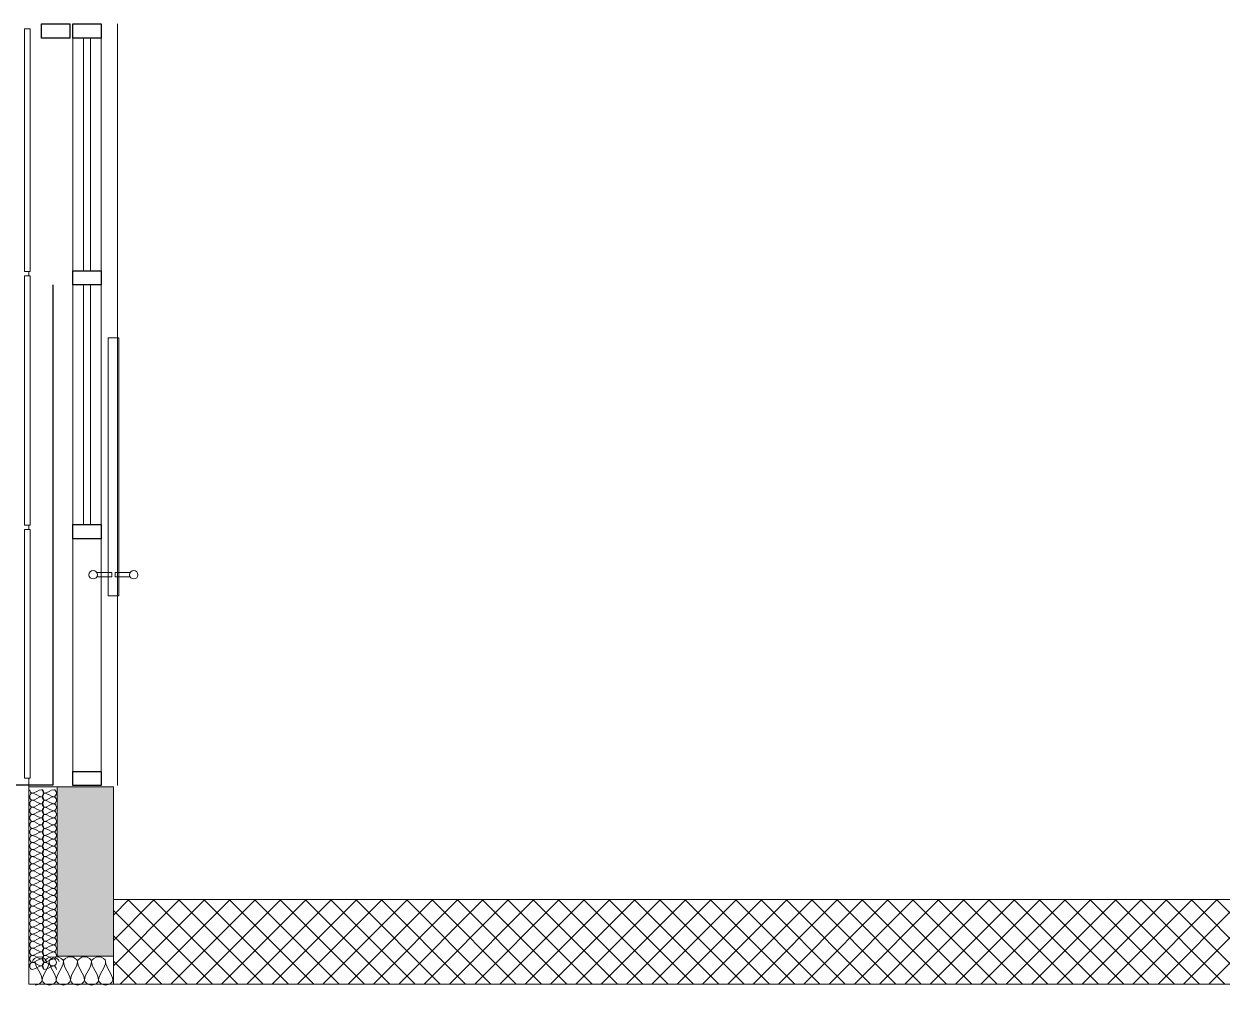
# Model space of a CAD drawing. Header units: millimetres. Extents: x -18512 to 101824, y -95768 to 52898.
# Drawn here: x 55536 to 59786, y -89135 to -85727 of the extents above; entities that cross this region are included whole.
import ezdxf

# ---------------------------------------------------------------- set-up
doc = ezdxf.new("R2010")
doc.units = ezdxf.units.MM
doc.header["$LTSCALE"] = 25
for name, color, linetype, lineweight in [('A-DETL-INSL', 8, 'Continuous', 9), ('A-DOOR', 31, 'Continuous', 18), ('A-FLOR-OTLN', 6, 'Continuous', 18), ('A-GLAZ', 6, 'Continuous', 9), ('A-GLAZ-CWMG', 51, 'Continuous', 9), ('I-WALL', 2, 'Continuous', 9), ('S-COLS', 6, 'Continuous', 9)]:
    doc.layers.add(name, color=color, linetype=linetype, lineweight=lineweight)
doc.layers.add('AR WALL HATCH', color=8, linetype='Continuous')

# ---------------------------------------------------------------- blocks, each defined once
blk = doc.blocks.new('Q  CurtainWall sliding door - GD03 85mm-7575996-FIRST FLOOR PLAN')
at = {"layer": 'A-DOOR'}
for p, q in [((276.7, 153.3), (276.7, 100)), ((292.7, 100), (292.7, 153.3)), ((209.7, 75), (209.7, 113)), ((209.7, 113), (1124.1, 113)), ((276.7, 100), (292.7, 100)), ((276.7, 34.7), (276.7, 88)), ((276.7, 88), (292.7, 88)), ((292.7, 88), (292.7, 34.7)), ((1124.1, 113), (1124.1, 75)), ((1124.1, 75), (209.7, 75))]:
    blk.add_line(p, q, dxfattribs=at)
for centre in [(284.7, 166), (284.7, 22)]:
    blk.add_circle(centre, 15, dxfattribs=at)
blk = doc.blocks.new('Rectangular Mullion - 50 x 100mm-7747704-FIRST FLOOR PLAN')
at = {"layer": 'A-GLAZ-CWMG'}
for p, q in [((13109, -15852.6), (12284, -15852.6)), ((13109, -15952.6), (12284, -15952.6))]:
    blk.add_line(p, q, dxfattribs=at)
blk = doc.blocks.new('Rectangular Mullion - 50 x 100mm-7747784-FIRST FLOOR PLAN')
at = {"layer": 'A-GLAZ-CWMG', "lineweight": 30}
for p, q in [((-50, 50), (0, 50)), ((-50, -50), (-50, 50)), ((0, 50), (0, -50)), ((0, -50), (-50, -50))]:
    blk.add_line(p, q, dxfattribs=at)
blk = doc.blocks.new('Rectangular Mullion - 50 x 100mm-7747785-FIRST FLOOR PLAN')
at = {"layer": 'A-GLAZ-CWMG', "lineweight": 30}
for p, q in [((0, 50), (-50, 50)), ((-50, 50), (-50, -50)), ((0, -50), (0, 50)), ((-50, -50), (0, -50))]:
    blk.add_line(p, q, dxfattribs=at)
blk = doc.blocks.new('System Panel - Glazed2-7575997-FIRST FLOOR PLAN')
at = {"layer": 'A-GLAZ', "lineweight": 18}
for p, q in [((425, 12.5), (-425, 12.5)), ((-425, 12.5), (-425, -12.5)), ((425, -12.5), (425, 12.5)), ((-425, -12.5), (425, -12.5))]:
    blk.add_line(p, q, dxfattribs=at)
blk = doc.blocks.new('Rectangular Mullion - 50 x 100mm-7747907-FIRST FLOOR PLAN')
at = {"layer": 'A-GLAZ-CWMG'}
for p, q in [((14009, -15852.6), (13159, -15852.6)), ((14009, -15952.6), (13159, -15952.6))]:
    blk.add_line(p, q, dxfattribs=at)
blk = doc.blocks.new('Rectangular Mullion - 50 x 100mm-5950993-FIRST FLOOR PLAN')
at = {"layer": 'A-GLAZ-CWMG', "lineweight": 30}
for p, q in [((-25, 50), (25, 50)), ((-25, -50), (-25, 50)), ((25, 50), (25, -50)), ((25, -50), (-25, -50))]:
    blk.add_line(p, q, dxfattribs=at)
blk = doc.blocks.new('System Panel - Glazed2-7575999-FIRST FLOOR PLAN')
at = {"layer": 'A-GLAZ', "lineweight": 18}
for p, q in [((412.5, 12.5), (-412.5, 12.5)), ((-412.5, 12.5), (-412.5, -12.5)), ((412.5, -12.5), (412.5, 12.5)), ((-412.5, -12.5), (412.5, -12.5))]:
    blk.add_line(p, q, dxfattribs=at)
blk = doc.blocks.new('Rectangular Mullion - 50 x 100mm WOOD-6611281-FIRST FLOOR PLAN')
at = {"layer": 'A-GLAZ-CWMG', "lineweight": 30}
for p, q in [((0, 50), (-50, 50)), ((-50, 50), (-50, -50)), ((0, -50), (0, 50)), ((-50, -50), (0, -50))]:
    blk.add_line(p, q, dxfattribs=at)

msp = doc.modelspace()

# ---------------------------------------------------------------- hatches: boundary and pattern name
at = {"layer": 'AR WALL HATCH', "lineweight": 5}
h = msp.add_hatch(dxfattribs=at)
h.set_pattern_fill('ANSI37', color=256, scale=20, style=0)
h.set_pattern_definition([(45, (59229.075, -128347.31), (-44.90128, 44.90128), []), (135, (59229.075, -128347.31), (-44.90128, -44.90128), [])])
h.paths.add_polyline_path([(55853.1, -89132.4), (55853.1, -88832.4), (59908.1, -88832.4), (59908.1, -89032.4), (59908.1, -89043.4), (59908.1, -89132.4)])
at = {"layer": 'S-COLS'}
msp.add_hatch(color=252, dxfattribs=at).paths.add_polyline_path([(55653.1, -89032.4), (55653.1, -88432.4), (55853.1, -88432.4), (55853.1, -89032.4)], flags=0)

# ---------------------------------------------------------------- linework, layer by layer
at = {"layer": 'A-DETL-INSL', "color": 1}
msp.add_lwpolyline([(55853.1, -89132.4), (55553.1, -89132.4), (55553.1, -88432.4), (55653.1, -88432.4)], dxfattribs=at)
at = {"layer": 'A-DETL-INSL'}
for points in [[(55556.3, -88442.4), (55556.3, -88448.2), (55560.7, -88454.9), (55564.6, -88454.9)], [(55564.6, -88454.9), (55560.7, -88454.9), (55551.9, -88467.4), (55560.7, -88479.9), (55564.6, -88479.9)], [(55564.6, -88454.9), (55576, -88454.9), (55586.5, -88442.4), (55597.9, -88442.4)], [(55597.9, -88467.4), (55586.5, -88467.4), (55576, -88454.9), (55564.6, -88454.9)], [(55597.9, -88442.4), (55601.9, -88442.4), (55610.7, -88454.9), (55601.9, -88467.4), (55597.9, -88467.4)], [(55600.6, -88442.4), (55600.6, -88448.2), (55605, -88454.9), (55608.9, -88454.9)], [(55608.9, -88454.9), (55605, -88454.9), (55596.2, -88467.4), (55605, -88479.9), (55608.9, -88479.9)], [(55608.9, -88454.9), (55620.4, -88454.9), (55630.8, -88442.4), (55642.3, -88442.4)], [(55642.3, -88467.4), (55630.8, -88467.4), (55620.4, -88454.9), (55608.9, -88454.9)], [(55642.3, -88442.4), (55646.2, -88442.4), (55655, -88454.9), (55646.2, -88467.4), (55642.3, -88467.4)], [(55564.6, -88479.9), (55560.7, -88479.9), (55551.9, -88492.4), (55560.7, -88504.9), (55564.6, -88504.9)], [(55564.6, -88479.9), (55576, -88479.9), (55586.5, -88467.4), (55597.9, -88467.4)], [(55597.9, -88492.4), (55586.5, -88492.4), (55576, -88479.9), (55564.6, -88479.9)], [(55564.6, -88504.9), (55576, -88504.9), (55586.5, -88492.4), (55597.9, -88492.4)], [(55597.9, -88467.4), (55601.9, -88467.4), (55610.7, -88479.9), (55601.9, -88492.4), (55597.9, -88492.4)], [(55597.9, -88492.4), (55601.9, -88492.4), (55610.7, -88504.9), (55601.9, -88517.4), (55597.9, -88517.4)], [(55608.9, -88479.9), (55605, -88479.9), (55596.2, -88492.4), (55605, -88504.9), (55608.9, -88504.9)], [(55608.9, -88479.9), (55620.4, -88479.9), (55630.8, -88467.4), (55642.3, -88467.4)], [(55642.3, -88492.4), (55630.8, -88492.4), (55620.4, -88479.9), (55608.9, -88479.9)], [(55608.9, -88504.9), (55620.4, -88504.9), (55630.8, -88492.4), (55642.3, -88492.4)], [(55642.3, -88467.4), (55646.2, -88467.4), (55655, -88479.9), (55646.2, -88492.4), (55642.3, -88492.4)], [(55642.3, -88492.4), (55646.2, -88492.4), (55655, -88504.9), (55646.2, -88517.4), (55642.3, -88517.4)], [(55564.6, -88504.9), (55560.7, -88504.9), (55551.9, -88517.4), (55560.7, -88529.9), (55564.6, -88529.9)], [(55564.6, -88529.9), (55560.7, -88529.9), (55551.9, -88542.4), (55560.7, -88554.9), (55564.6, -88554.9)], [(55597.9, -88517.4), (55586.5, -88517.4), (55576, -88504.9), (55564.6, -88504.9)], [(55564.6, -88529.9), (55576, -88529.9), (55586.5, -88517.4), (55597.9, -88517.4)], [(55597.9, -88542.4), (55586.5, -88542.4), (55576, -88529.9), (55564.6, -88529.9)], [(55564.6, -88554.9), (55576, -88554.9), (55586.5, -88542.4), (55597.9, -88542.4)], [(55597.9, -88517.4), (55601.9, -88517.4), (55610.7, -88529.9), (55601.9, -88542.4), (55597.9, -88542.4)], [(55597.9, -88542.4), (55601.9, -88542.4), (55610.7, -88554.9), (55601.9, -88567.4), (55597.9, -88567.4)], [(55608.9, -88504.9), (55605, -88504.9), (55596.2, -88517.4), (55605, -88529.9), (55608.9, -88529.9)], [(55608.9, -88529.9), (55605, -88529.9), (55596.2, -88542.4), (55605, -88554.9), (55608.9, -88554.9)], [(55642.3, -88517.4), (55630.8, -88517.4), (55620.4, -88504.9), (55608.9, -88504.9)], [(55608.9, -88529.9), (55620.4, -88529.9), (55630.8, -88517.4), (55642.3, -88517.4)], [(55642.3, -88542.4), (55630.8, -88542.4), (55620.4, -88529.9), (55608.9, -88529.9)], [(55608.9, -88554.9), (55620.4, -88554.9), (55630.8, -88542.4), (55642.3, -88542.4)], [(55642.3, -88517.4), (55646.2, -88517.4), (55655, -88529.9), (55646.2, -88542.4), (55642.3, -88542.4)], [(55642.3, -88542.4), (55646.2, -88542.4), (55655, -88554.9), (55646.2, -88567.4), (55642.3, -88567.4)], [(55564.6, -88554.9), (55560.7, -88554.9), (55551.9, -88567.4), (55560.7, -88579.9), (55564.6, -88579.9)], [(55564.6, -88579.9), (55560.7, -88579.9), (55551.9, -88592.4), (55560.7, -88604.9), (55564.6, -88604.9)], [(55597.9, -88567.4), (55586.5, -88567.4), (55576, -88554.9), (55564.6, -88554.9)], [(55564.6, -88579.9), (55576, -88579.9), (55586.5, -88567.4), (55597.9, -88567.4)], [(55597.9, -88592.4), (55586.5, -88592.4), (55576, -88579.9), (55564.6, -88579.9)], [(55597.9, -88567.4), (55601.9, -88567.4), (55610.7, -88579.9), (55601.9, -88592.4), (55597.9, -88592.4)], [(55608.9, -88554.9), (55605, -88554.9), (55596.2, -88567.4), (55605, -88579.9), (55608.9, -88579.9)], [(55608.9, -88579.9), (55605, -88579.9), (55596.2, -88592.4), (55605, -88604.9), (55608.9, -88604.9)], [(55642.3, -88567.4), (55630.8, -88567.4), (55620.4, -88554.9), (55608.9, -88554.9)], [(55608.9, -88579.9), (55620.4, -88579.9), (55630.8, -88567.4), (55642.3, -88567.4)], [(55642.3, -88592.4), (55630.8, -88592.4), (55620.4, -88579.9), (55608.9, -88579.9)], [(55642.3, -88567.4), (55646.2, -88567.4), (55655, -88579.9), (55646.2, -88592.4), (55642.3, -88592.4)], [(55564.6, -88604.9), (55560.7, -88604.9), (55551.9, -88617.4), (55560.7, -88629.9), (55564.6, -88629.9)], [(55564.6, -88604.9), (55576, -88604.9), (55586.5, -88592.4), (55597.9, -88592.4)], [(55597.9, -88617.4), (55586.5, -88617.4), (55576, -88604.9), (55564.6, -88604.9)], [(55564.6, -88629.9), (55576, -88629.9), (55586.5, -88617.4), (55597.9, -88617.4)], [(55597.9, -88592.4), (55601.9, -88592.4), (55610.7, -88604.9), (55601.9, -88617.4), (55597.9, -88617.4)], [(55597.9, -88617.4), (55601.9, -88617.4), (55610.7, -88629.9), (55601.9, -88642.4), (55597.9, -88642.4)], [(55608.9, -88604.9), (55605, -88604.9), (55596.2, -88617.4), (55605, -88629.9), (55608.9, -88629.9)], [(55608.9, -88604.9), (55620.4, -88604.9), (55630.8, -88592.4), (55642.3, -88592.4)], [(55642.3, -88617.4), (55630.8, -88617.4), (55620.4, -88604.9), (55608.9, -88604.9)], [(55608.9, -88629.9), (55620.4, -88629.9), (55630.8, -88617.4), (55642.3, -88617.4)], [(55642.3, -88592.4), (55646.2, -88592.4), (55655, -88604.9), (55646.2, -88617.4), (55642.3, -88617.4)], [(55642.3, -88617.4), (55646.2, -88617.4), (55655, -88629.9), (55646.2, -88642.4), (55642.3, -88642.4)], [(55564.6, -88629.9), (55560.7, -88629.9), (55551.9, -88642.4), (55560.7, -88654.9), (55564.6, -88654.9)], [(55564.6, -88654.9), (55560.7, -88654.9), (55551.9, -88667.4), (55560.7, -88679.9), (55564.6, -88679.9)], [(55597.9, -88642.4), (55586.5, -88642.4), (55576, -88629.9), (55564.6, -88629.9)], [(55564.6, -88654.9), (55576, -88654.9), (55586.5, -88642.4), (55597.9, -88642.4)], [(55597.9, -88667.4), (55586.5, -88667.4), (55576, -88654.9), (55564.6, -88654.9)], [(55564.6, -88679.9), (55576, -88679.9), (55586.5, -88667.4), (55597.9, -88667.4)], [(55597.9, -88642.4), (55601.9, -88642.4), (55610.7, -88654.9), (55601.9, -88667.4), (55597.9, -88667.4)], [(55597.9, -88667.4), (55601.9, -88667.4), (55610.7, -88679.9), (55601.9, -88692.4), (55597.9, -88692.4)], [(55608.9, -88629.9), (55605, -88629.9), (55596.2, -88642.4), (55605, -88654.9), (55608.9, -88654.9)], [(55608.9, -88654.9), (55605, -88654.9), (55596.2, -88667.4), (55605, -88679.9), (55608.9, -88679.9)], [(55642.3, -88642.4), (55630.8, -88642.4), (55620.4, -88629.9), (55608.9, -88629.9)], [(55608.9, -88654.9), (55620.4, -88654.9), (55630.8, -88642.4), (55642.3, -88642.4)], [(55642.3, -88667.4), (55630.8, -88667.4), (55620.4, -88654.9), (55608.9, -88654.9)], [(55608.9, -88679.9), (55620.4, -88679.9), (55630.8, -88667.4), (55642.3, -88667.4)], [(55642.3, -88642.4), (55646.2, -88642.4), (55655, -88654.9), (55646.2, -88667.4), (55642.3, -88667.4)], [(55642.3, -88667.4), (55646.2, -88667.4), (55655, -88679.9), (55646.2, -88692.4), (55642.3, -88692.4)], [(55564.6, -88679.9), (55560.7, -88679.9), (55551.9, -88692.4), (55560.7, -88704.9), (55564.6, -88704.9)], [(55564.6, -88704.9), (55560.7, -88704.9), (55551.9, -88717.4), (55560.7, -88729.9), (55564.6, -88729.9)], [(55597.9, -88692.4), (55586.5, -88692.4), (55576, -88679.9), (55564.6, -88679.9)], [(55564.6, -88704.9), (55576, -88704.9), (55586.5, -88692.4), (55597.9, -88692.4)], [(55597.9, -88717.4), (55586.5, -88717.4), (55576, -88704.9), (55564.6, -88704.9)], [(55597.9, -88692.4), (55601.9, -88692.4), (55610.7, -88704.9), (55601.9, -88717.4), (55597.9, -88717.4)], [(55608.9, -88679.9), (55605, -88679.9), (55596.2, -88692.4), (55605, -88704.9), (55608.9, -88704.9)], [(55608.9, -88704.9), (55605, -88704.9), (55596.2, -88717.4), (55605, -88729.9), (55608.9, -88729.9)], [(55642.3, -88692.4), (55630.8, -88692.4), (55620.4, -88679.9), (55608.9, -88679.9)], [(55608.9, -88704.9), (55620.4, -88704.9), (55630.8, -88692.4), (55642.3, -88692.4)], [(55642.3, -88717.4), (55630.8, -88717.4), (55620.4, -88704.9), (55608.9, -88704.9)], [(55642.3, -88692.4), (55646.2, -88692.4), (55655, -88704.9), (55646.2, -88717.4), (55642.3, -88717.4)], [(55564.6, -88729.9), (55560.7, -88729.9), (55551.9, -88742.4), (55560.7, -88754.9), (55564.6, -88754.9)], [(55564.6, -88754.9), (55560.7, -88754.9), (55551.9, -88767.4), (55560.7, -88779.9), (55564.6, -88779.9)], [(55564.6, -88729.9), (55576, -88729.9), (55586.5, -88717.4), (55597.9, -88717.4)], [(55597.9, -88742.4), (55586.5, -88742.4), (55576, -88729.9), (55564.6, -88729.9)], [(55564.6, -88754.9), (55576, -88754.9), (55586.5, -88742.4), (55597.9, -88742.4)], [(55597.9, -88767.4), (55586.5, -88767.4), (55576, -88754.9), (55564.6, -88754.9)], [(55597.9, -88717.4), (55601.9, -88717.4), (55610.7, -88729.9), (55601.9, -88742.4), (55597.9, -88742.4)], [(55597.9, -88742.4), (55601.9, -88742.4), (55610.7, -88754.9), (55601.9, -88767.4), (55597.9, -88767.4)], [(55608.9, -88729.9), (55605, -88729.9), (55596.2, -88742.4), (55605, -88754.9), (55608.9, -88754.9)], [(55608.9, -88754.9), (55605, -88754.9), (55596.2, -88767.4), (55605, -88779.9), (55608.9, -88779.9)], [(55608.9, -88729.9), (55620.4, -88729.9), (55630.8, -88717.4), (55642.3, -88717.4)], [(55642.3, -88742.4), (55630.8, -88742.4), (55620.4, -88729.9), (55608.9, -88729.9)], [(55608.9, -88754.9), (55620.4, -88754.9), (55630.8, -88742.4), (55642.3, -88742.4)], [(55642.3, -88767.4), (55630.8, -88767.4), (55620.4, -88754.9), (55608.9, -88754.9)], [(55642.3, -88717.4), (55646.2, -88717.4), (55655, -88729.9), (55646.2, -88742.4), (55642.3, -88742.4)], [(55642.3, -88742.4), (55646.2, -88742.4), (55655, -88754.9), (55646.2, -88767.4), (55642.3, -88767.4)], [(55564.6, -88779.9), (55560.7, -88779.9), (55551.9, -88792.4), (55560.7, -88804.9), (55564.6, -88804.9)], [(55564.6, -88779.9), (55576, -88779.9), (55586.5, -88767.4), (55597.9, -88767.4)], [(55597.9, -88792.4), (55586.5, -88792.4), (55576, -88779.9), (55564.6, -88779.9)], [(55564.6, -88804.9), (55576, -88804.9), (55586.5, -88792.4), (55597.9, -88792.4)], [(55597.9, -88767.4), (55601.9, -88767.4), (55610.7, -88779.9), (55601.9, -88792.4), (55597.9, -88792.4)], [(55597.9, -88792.4), (55601.9, -88792.4), (55610.7, -88804.9), (55601.9, -88817.4), (55597.9, -88817.4)], [(55608.9, -88779.9), (55605, -88779.9), (55596.2, -88792.4), (55605, -88804.9), (55608.9, -88804.9)], [(55608.9, -88779.9), (55620.4, -88779.9), (55630.8, -88767.4), (55642.3, -88767.4)], [(55642.3, -88792.4), (55630.8, -88792.4), (55620.4, -88779.9), (55608.9, -88779.9)], [(55608.9, -88804.9), (55620.4, -88804.9), (55630.8, -88792.4), (55642.3, -88792.4)], [(55642.3, -88767.4), (55646.2, -88767.4), (55655, -88779.9), (55646.2, -88792.4), (55642.3, -88792.4)], [(55642.3, -88792.4), (55646.2, -88792.4), (55655, -88804.9), (55646.2, -88817.4), (55642.3, -88817.4)], [(55564.6, -88804.9), (55560.7, -88804.9), (55551.9, -88817.4), (55560.7, -88829.9), (55564.6, -88829.9)], [(55564.6, -88829.9), (55560.7, -88829.9), (55551.9, -88842.4), (55560.7, -88854.9), (55564.6, -88854.9)], [(55597.9, -88817.4), (55586.5, -88817.4), (55576, -88804.9), (55564.6, -88804.9)], [(55564.6, -88829.9), (55576, -88829.9), (55586.5, -88817.4), (55597.9, -88817.4)], [(55597.9, -88842.4), (55586.5, -88842.4), (55576, -88829.9), (55564.6, -88829.9)], [(55597.9, -88817.4), (55601.9, -88817.4), (55610.7, -88829.9), (55601.9, -88842.4), (55597.9, -88842.4)], [(55608.9, -88804.9), (55605, -88804.9), (55596.2, -88817.4), (55605, -88829.9), (55608.9, -88829.9)], [(55608.9, -88829.9), (55605, -88829.9), (55596.2, -88842.4), (55605, -88854.9), (55608.9, -88854.9)], [(55642.3, -88817.4), (55630.8, -88817.4), (55620.4, -88804.9), (55608.9, -88804.9)], [(55608.9, -88829.9), (55620.4, -88829.9), (55630.8, -88817.4), (55642.3, -88817.4)], [(55642.3, -88842.4), (55630.8, -88842.4), (55620.4, -88829.9), (55608.9, -88829.9)], [(55642.3, -88817.4), (55646.2, -88817.4), (55655, -88829.9), (55646.2, -88842.4), (55642.3, -88842.4)], [(55564.6, -88854.9), (55560.7, -88854.9), (55551.9, -88867.4), (55560.7, -88879.9), (55564.6, -88879.9)], [(55564.6, -88879.9), (55560.7, -88879.9), (55551.9, -88892.4), (55560.7, -88904.9), (55564.6, -88904.9)], [(55564.6, -88854.9), (55576, -88854.9), (55586.5, -88842.4), (55597.9, -88842.4)], [(55597.9, -88867.4), (55586.5, -88867.4), (55576, -88854.9), (55564.6, -88854.9)], [(55564.6, -88879.9), (55576, -88879.9), (55586.5, -88867.4), (55597.9, -88867.4)], [(55597.9, -88892.4), (55586.5, -88892.4), (55576, -88879.9), (55564.6, -88879.9)], [(55597.9, -88842.4), (55601.9, -88842.4), (55610.7, -88854.9), (55601.9, -88867.4), (55597.9, -88867.4)], [(55597.9, -88867.4), (55601.9, -88867.4), (55610.7, -88879.9), (55601.9, -88892.4), (55597.9, -88892.4)], [(55608.9, -88854.9), (55605, -88854.9), (55596.2, -88867.4), (55605, -88879.9), (55608.9, -88879.9)], [(55608.9, -88879.9), (55605, -88879.9), (55596.2, -88892.4), (55605, -88904.9), (55608.9, -88904.9)], [(55608.9, -88854.9), (55620.4, -88854.9), (55630.8, -88842.4), (55642.3, -88842.4)], [(55642.3, -88867.4), (55630.8, -88867.4), (55620.4, -88854.9), (55608.9, -88854.9)], [(55608.9, -88879.9), (55620.4, -88879.9), (55630.8, -88867.4), (55642.3, -88867.4)], [(55642.3, -88892.4), (55630.8, -88892.4), (55620.4, -88879.9), (55608.9, -88879.9)], [(55642.3, -88842.4), (55646.2, -88842.4), (55655, -88854.9), (55646.2, -88867.4), (55642.3, -88867.4)], [(55642.3, -88867.4), (55646.2, -88867.4), (55655, -88879.9), (55646.2, -88892.4), (55642.3, -88892.4)], [(55564.6, -88904.9), (55560.7, -88904.9), (55551.9, -88917.4), (55560.7, -88929.9), (55564.6, -88929.9)], [(55564.6, -88904.9), (55576, -88904.9), (55586.5, -88892.4), (55597.9, -88892.4)], [(55597.9, -88917.4), (55586.5, -88917.4), (55576, -88904.9), (55564.6, -88904.9)], [(55564.6, -88929.9), (55576, -88929.9), (55586.5, -88917.4), (55597.9, -88917.4)], [(55597.9, -88892.4), (55601.9, -88892.4), (55610.7, -88904.9), (55601.9, -88917.4), (55597.9, -88917.4)], [(55597.9, -88917.4), (55601.9, -88917.4), (55610.7, -88929.9), (55601.9, -88942.4), (55597.9, -88942.4)], [(55608.9, -88904.9), (55605, -88904.9), (55596.2, -88917.4), (55605, -88929.9), (55608.9, -88929.9)], [(55608.9, -88904.9), (55620.4, -88904.9), (55630.8, -88892.4), (55642.3, -88892.4)], [(55642.3, -88917.4), (55630.8, -88917.4), (55620.4, -88904.9), (55608.9, -88904.9)], [(55608.9, -88929.9), (55620.4, -88929.9), (55630.8, -88917.4), (55642.3, -88917.4)], [(55642.3, -88892.4), (55646.2, -88892.4), (55655, -88904.9), (55646.2, -88917.4), (55642.3, -88917.4)], [(55642.3, -88917.4), (55646.2, -88917.4), (55655, -88929.9), (55646.2, -88942.4), (55642.3, -88942.4)], [(55564.6, -88929.9), (55560.7, -88929.9), (55551.9, -88942.4), (55560.7, -88954.9), (55564.6, -88954.9)], [(55564.6, -88954.9), (55560.7, -88954.9), (55551.9, -88967.4), (55560.7, -88979.9), (55564.6, -88979.9)], [(55597.9, -88942.4), (55586.5, -88942.4), (55576, -88929.9), (55564.6, -88929.9)], [(55564.6, -88954.9), (55576, -88954.9), (55586.5, -88942.4), (55597.9, -88942.4)], [(55597.9, -88967.4), (55586.5, -88967.4), (55576, -88954.9), (55564.6, -88954.9)], [(55564.6, -88979.9), (55576, -88979.9), (55586.5, -88967.4), (55597.9, -88967.4)], [(55597.9, -88942.4), (55601.9, -88942.4), (55610.7, -88954.9), (55601.9, -88967.4), (55597.9, -88967.4)], [(55597.9, -88967.4), (55601.9, -88967.4), (55610.7, -88979.9), (55601.9, -88992.4), (55597.9, -88992.4)], [(55608.9, -88929.9), (55605, -88929.9), (55596.2, -88942.4), (55605, -88954.9), (55608.9, -88954.9)], [(55608.9, -88954.9), (55605, -88954.9), (55596.2, -88967.4), (55605, -88979.9), (55608.9, -88979.9)], [(55642.3, -88942.4), (55630.8, -88942.4), (55620.4, -88929.9), (55608.9, -88929.9)], [(55608.9, -88954.9), (55620.4, -88954.9), (55630.8, -88942.4), (55642.3, -88942.4)], [(55642.3, -88967.4), (55630.8, -88967.4), (55620.4, -88954.9), (55608.9, -88954.9)], [(55608.9, -88979.9), (55620.4, -88979.9), (55630.8, -88967.4), (55642.3, -88967.4)], [(55642.3, -88942.4), (55646.2, -88942.4), (55655, -88954.9), (55646.2, -88967.4), (55642.3, -88967.4)], [(55642.3, -88967.4), (55646.2, -88967.4), (55655, -88979.9), (55646.2, -88992.4), (55642.3, -88992.4)], [(55564.6, -88979.9), (55560.7, -88979.9), (55551.9, -88992.4), (55560.7, -89004.9), (55564.6, -89004.9)], [(55564.6, -89004.9), (55560.7, -89004.9), (55551.9, -89017.4), (55560.7, -89029.9), (55564.6, -89029.9)], [(55597.9, -88992.4), (55586.5, -88992.4), (55576, -88979.9), (55564.6, -88979.9)], [(55564.6, -89004.9), (55576, -89004.9), (55586.5, -88992.4), (55597.9, -88992.4)], [(55597.9, -89017.4), (55586.5, -89017.4), (55576, -89004.9), (55564.6, -89004.9)], [(55597.9, -88992.4), (55601.9, -88992.4), (55610.7, -89004.9), (55601.9, -89017.4), (55597.9, -89017.4)], [(55608.9, -88979.9), (55605, -88979.9), (55596.2, -88992.4), (55605, -89004.9), (55608.9, -89004.9)], [(55608.9, -89004.9), (55605, -89004.9), (55596.2, -89017.4), (55605, -89029.9), (55608.9, -89029.9)], [(55642.3, -88992.4), (55630.8, -88992.4), (55620.4, -88979.9), (55608.9, -88979.9)], [(55608.9, -89004.9), (55620.4, -89004.9), (55630.8, -88992.4), (55642.3, -88992.4)], [(55642.3, -89017.4), (55630.8, -89017.4), (55620.4, -89004.9), (55608.9, -89004.9)], [(55642.3, -88992.4), (55646.2, -88992.4), (55655, -89004.9), (55646.2, -89017.4), (55642.3, -89017.4)], [(55564.6, -89029.9), (55560.7, -89029.9), (55551.9, -89042.4), (55560.7, -89054.9), (55564.6, -89054.9)], [(55564.6, -89029.9), (55576, -89029.9), (55586.5, -89017.4), (55597.9, -89017.4)], [(55597.9, -89042.4), (55586.5, -89042.4), (55576, -89029.9), (55564.6, -89029.9)], [(55564.6, -89054.9), (55576, -89054.9), (55586.5, -89042.4), (55597.9, -89042.4)], [(55615.6, -89051.7), (55615.6, -89043.9), (55590.6, -89026.3), (55565.6, -89043.9), (55565.6, -89051.7)], [(55575.5, -89051.7), (55575.5, -89074.7), (55600.5, -89095.5), (55600.5, -89118.4)], [(55597.9, -89017.4), (55601.9, -89017.4), (55610.7, -89029.9), (55601.9, -89042.4), (55597.9, -89042.4)], [(55597.9, -89042.4), (55601.9, -89042.4), (55610.7, -89054.9), (55601.9, -89067.4), (55597.9, -89067.4)], [(55600.5, -89118.4), (55600.5, -89095.5), (55625.5, -89074.7), (55625.5, -89051.7)], [(55608.9, -89029.9), (55605, -89029.9), (55596.2, -89042.4), (55605, -89054.9), (55608.9, -89054.9)], [(55608.9, -89029.9), (55620.4, -89029.9), (55630.8, -89017.4), (55642.3, -89017.4)], [(55642.3, -89042.4), (55630.8, -89042.4), (55620.4, -89029.9), (55608.9, -89029.9)], [(55608.9, -89054.9), (55620.4, -89054.9), (55630.8, -89042.4), (55642.3, -89042.4)], [(55660, -89051.7), (55660, -89043.9), (55635, -89026.3), (55610, -89043.9), (55610, -89051.7)], [(55675.5, -89051.7), (55675.5, -89043.9), (55650.5, -89026.3), (55625.5, -89043.9), (55625.5, -89051.7)], [(55625.5, -89051.7), (55625.5, -89074.7), (55650.5, -89095.5), (55650.5, -89118.4)], [(55642.3, -89017.4), (55646.2, -89017.4), (55655, -89029.9), (55646.2, -89042.4), (55642.3, -89042.4)], [(55642.3, -89042.4), (55646.2, -89042.4), (55655, -89054.9), (55646.2, -89067.4), (55642.3, -89067.4)], [(55650.5, -89118.4), (55650.5, -89095.5), (55675.5, -89074.7), (55675.5, -89051.7)], [(55725.5, -89051.7), (55725.5, -89043.9), (55700.5, -89026.3), (55675.5, -89043.9), (55675.5, -89051.7)], [(55675.5, -89051.7), (55675.5, -89074.7), (55700.5, -89095.5), (55700.5, -89118.4)], [(55700.5, -89118.4), (55700.5, -89095.5), (55725.5, -89074.7), (55725.5, -89051.7)], [(55775.5, -89051.7), (55775.5, -89043.9), (55750.5, -89026.3), (55725.5, -89043.9), (55725.5, -89051.7)], [(55725.5, -89051.7), (55725.5, -89074.7), (55750.5, -89095.5), (55750.5, -89118.4)], [(55750.5, -89118.4), (55750.5, -89095.5), (55775.5, -89074.7), (55775.5, -89051.7)], [(55825.5, -89051.7), (55825.5, -89043.9), (55800.5, -89026.3), (55775.5, -89043.9), (55775.5, -89051.7)], [(55775.5, -89051.7), (55775.5, -89074.7), (55800.5, -89095.5), (55800.5, -89118.4)], [(55800.5, -89118.4), (55800.5, -89095.5), (55825.5, -89074.7), (55825.5, -89051.7)], [(55825.5, -89051.7), (55825.5, -89074.7), (55850.5, -89095.5), (55850.5, -89118.4)], [(55564.6, -89054.9), (55560.7, -89054.9), (55551.9, -89067.4), (55560.7, -89079.9), (55564.6, -89079.9)], [(55597.9, -89067.4), (55586.5, -89067.4), (55576, -89054.9), (55564.6, -89054.9)], [(55564.6, -89079.9), (55576, -89079.9), (55586.5, -89067.4), (55597.9, -89067.4)], [(55597.9, -89067.4), (55601.9, -89067.4), (55606.3, -89074), (55606.3, -89079.9)], [(55608.9, -89054.9), (55605, -89054.9), (55596.2, -89067.4), (55605, -89079.9), (55608.9, -89079.9)], [(55642.3, -89067.4), (55630.8, -89067.4), (55620.4, -89054.9), (55608.9, -89054.9)], [(55608.9, -89079.9), (55620.4, -89079.9), (55630.8, -89067.4), (55642.3, -89067.4)], [(55642.3, -89067.4), (55646.2, -89067.4), (55650.6, -89074), (55650.6, -89079.9)], [(55600.5, -89118.4), (55600.5, -89126.3), (55587.3, -89135.1), (55575.5, -89135.1)], [(55650.5, -89118.4), (55650.5, -89126.3), (55625.5, -89143.9), (55600.5, -89126.3), (55600.5, -89118.4)], [(55700.5, -89118.4), (55700.5, -89126.3), (55675.5, -89143.9), (55650.5, -89126.3), (55650.5, -89118.4)], [(55750.5, -89118.4), (55750.5, -89126.3), (55725.5, -89143.9), (55700.5, -89126.3), (55700.5, -89118.4)], [(55800.5, -89118.4), (55800.5, -89126.3), (55775.5, -89143.9), (55750.5, -89126.3), (55750.5, -89118.4)], [(55850.5, -89118.4), (55850.5, -89126.3), (55825.5, -89143.9), (55800.5, -89126.3), (55800.5, -89118.4)]]:
    msp.add_open_spline(points, degree=3, dxfattribs=at)
at = {"layer": 'A-FLOR-OTLN'}
msp.add_line((55868.1, -88427.4), (55868.1, -85727.4), dxfattribs=at)
at = {"layer": 'A-FLOR-OTLN', "color": 253, "lineweight": 30}
for p, q in [((55638.1, -86652.4), (55638.1, -88426.9)), ((55638.1, -88426.9), (55328.1, -88426.9))]:
    msp.add_line(p, q, dxfattribs=at)
at = {"layer": 'I-WALL'}
for p, q in [((55538.1, -85744.9), (55538.1, -86604.9)), ((55538.1, -85744.9), (55558.1, -85744.9)), ((55558.1, -86604.9), (55558.1, -85744.9)), ((55538.1, -86604.9), (55558.1, -86604.9)), ((55538.1, -86619.9), (55538.1, -87504.9)), ((55538.1, -86619.9), (55558.1, -86619.9)), ((55553.1, -86619.9), (55553.1, -86604.9)), ((55558.1, -87504.9), (55558.1, -86619.9)), ((55538.1, -87504.9), (55558.1, -87504.9)), ((55538.1, -87519.9), (55538.1, -88401.9)), ((55538.1, -87519.9), (55558.1, -87519.9)), ((55553.1, -87519.9), (55553.1, -87504.9)), ((55558.1, -88401.9), (55558.1, -87519.9)), ((55538.1, -88401.9), (55558.1, -88401.9)), ((55553.1, -88401.9), (55553.1, -88432.4)), ((55853.1, -88832.4), (59908.1, -88832.4))]:
    msp.add_line(p, q, dxfattribs=at)
for points in [[(55853.1, -88832.4), (55853.1, -89132.4)], [(59908.1, -89132.4), (55853.1, -89132.4)]]:
    msp.add_lwpolyline(points, dxfattribs=at)
at = {"layer": 'S-COLS', "color": 8}
for p, q in [((55653.1, -89032.4), (55653.1, -88432.4)), ((55653.1, -88432.4), (55853.1, -88432.4)), ((55853.1, -88432.4), (55853.1, -89032.4)), ((55853.1, -89032.4), (55653.1, -89032.4))]:
    msp.add_line(p, q, dxfattribs=at)

# ---------------------------------------------------------------- block references
at = {"layer": 'A-DOOR', "xscale": -1, "rotation": 270}
msp.add_blockref('Q  CurtainWall sliding door - GD03 85mm-7575996-FIRST FLOOR PLAN', (55759.1, -87964.9), dxfattribs=at)
at = {"layer": 'A-GLAZ', "xscale": -1, "rotation": 270}
for name, p in [('System Panel - Glazed2-7575999-FIRST FLOOR PLAN', (55759.1, -86189.9)), ('System Panel - Glazed2-7575997-FIRST FLOOR PLAN', (55759.1, -87077.4))]:
    msp.add_blockref(name, p, dxfattribs=at)
at = {"layer": 'A-GLAZ-CWMG', "xscale": -1}
for name, p, rotation in [('Rectangular Mullion - 50 x 100mm WOOD-6611281-FIRST FLOOR PLAN', (55648.1, -85727.4), 270), ('Rectangular Mullion - 50 x 100mm-7747704-FIRST FLOOR PLAN', (71661.8, -98886.3), 269.9999999999999), ('Rectangular Mullion - 50 x 100mm-7747907-FIRST FLOOR PLAN', (71661.8, -100661.3), 269.9999999999999), ('Rectangular Mullion - 50 x 100mm-7747704-FIRST FLOOR PLAN', (71661.8, -100661.3), 269.9999999999999), ('Rectangular Mullion - 50 x 100mm-7747785-FIRST FLOOR PLAN', (55759.1, -88427.4), 90)]:
    msp.add_blockref(name, p, dxfattribs=dict(at, rotation=rotation))
at = {"layer": 'A-GLAZ-CWMG', "extrusion": (0, 0, -1), "xscale": -1, "rotation": 270}
for name, p in [('Rectangular Mullion - 50 x 100mm-7747784-FIRST FLOOR PLAN', (-55759.1, -85727.4)), ('Rectangular Mullion - 50 x 100mm-5950993-FIRST FLOOR PLAN', (-55759.1, -86627.4)), ('Rectangular Mullion - 50 x 100mm-5950993-FIRST FLOOR PLAN', (-55759.1, -87527.4))]:
    msp.add_blockref(name, p, dxfattribs=at)

doc.saveas('drawing.dxf')
